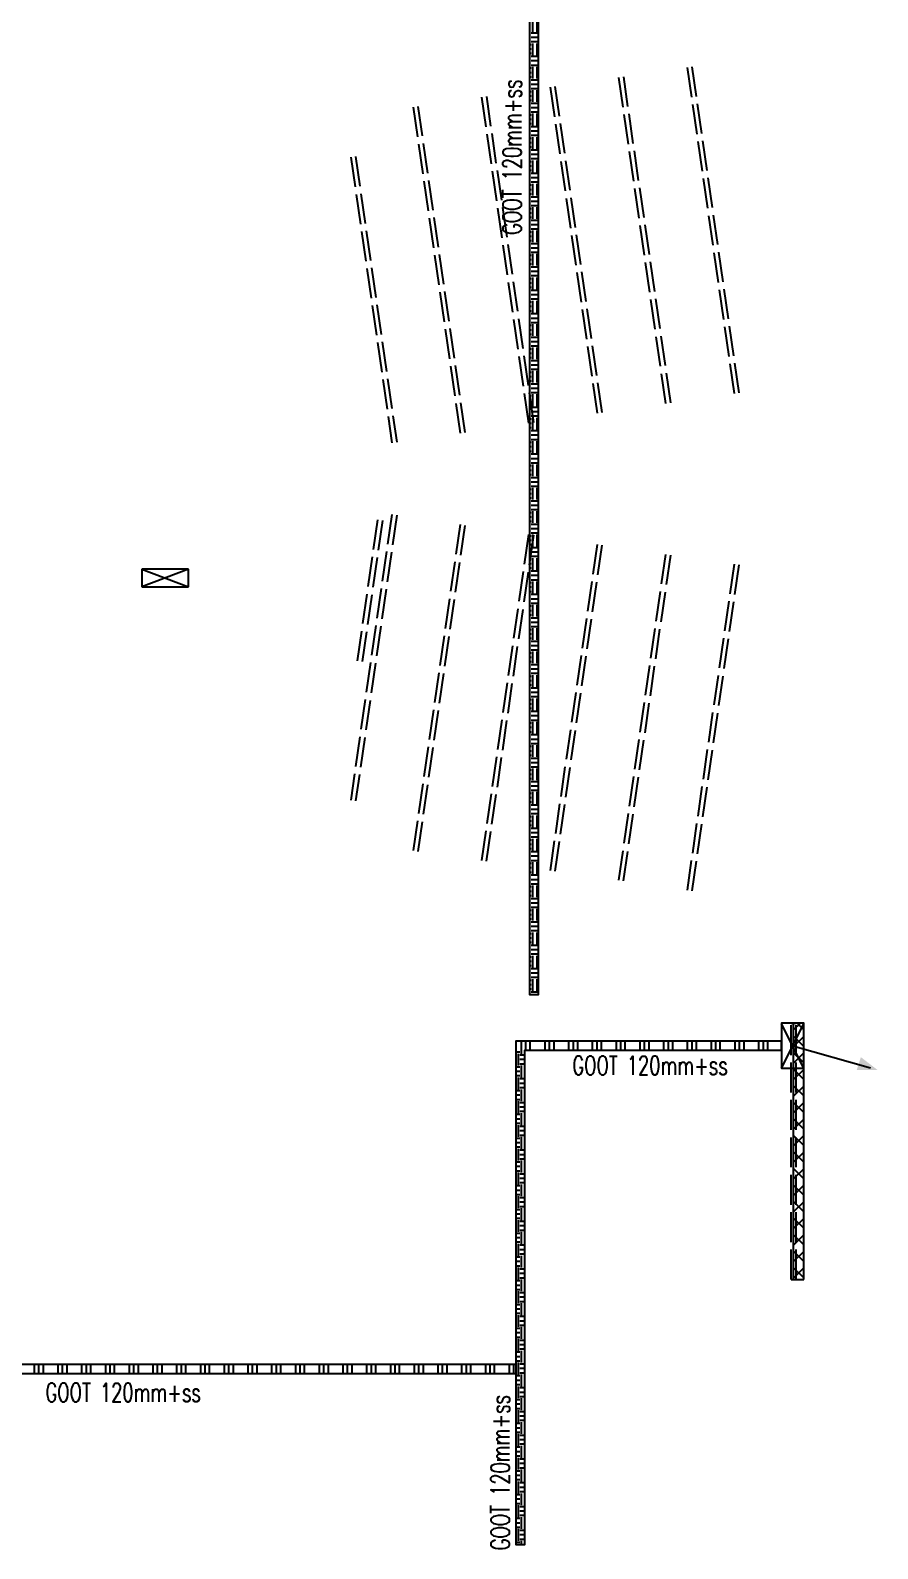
# Model space of a CAD drawing. Header units: millimetres. Extents: x -3262 to 112658, y 0 to 217318.
# Drawn here: x 101332 to 112658, y 37544 to 57828 of the extents above; entities that cross this region are included whole.
import ezdxf

# ---------------------------------------------------------------- set-up
doc = ezdxf.new("R2010")
doc.units = ezdxf.units.MM
doc.header["$LTSCALE"] = 100
doc.linetypes.add('E_GOOT3', pattern=[5, 4, -1])
for name, color, linetype in [('ByLayer', 2, 'Continuous'), ('EL6131--_ENERGIEBEDR (1996)', 2, 'Continuous'), ('EL6131--_GEBOUWINST (1996)', 2, 'Continuous'), ('EL6131--_WG', 3, 'Continuous')]:
    doc.layers.add(name, color=color, linetype=linetype)
doc.styles.add('ROMANS', font='ROMANS', dxfattribs={"width": 0.7})

# ---------------------------------------------------------------- blocks, each defined once
blk = doc.blocks.new('NV-1')
at = {"layer": 'ByLayer'}
for p, q in [((0, 4), (7.91, 0)), ((0, 0), (7.91, 4))]:
    blk.add_line(p, q, dxfattribs=at)
blk.add_lwpolyline([(0, 0), (8, 0), (8, 4), (0, 4)], close=True, dxfattribs=at)
blk = doc.blocks.new('PIJL-UIT')
at = {"layer": 'ByLayer', "color": 2}
blk.add_line((0, 0), (2.92, 10.41), dxfattribs=at)
blk.add_solid([(3.23, 11.35), (1.51, 9.11), (3.24, 8.54)], dxfattribs=at)
blk = doc.blocks.new('*X49')
at = {"color": 0}
for p, q in [((52547, 14407), (52407, 14547)), ((52414, 14407), (52554, 14547)), ((52768, 14407), (52628, 14547)), ((52635, 14407), (52775, 14547)), ((52989, 14407), (52849, 14547)), ((52856, 14407), (52996, 14547)), ((53210, 14407), (53070, 14547)), ((53077, 14407), (53217, 14547)), ((53431, 14407), (53291, 14547)), ((53298, 14407), (53438, 14547)), ((53652, 14407), (53512, 14547)), ((53519, 14407), (53659, 14547)), ((53873, 14407), (53733, 14547)), ((53740, 14407), (53880, 14547)), ((54094, 14407), (53954, 14547)), ((53961, 14407), (54101, 14547)), ((54315, 14407), (54175, 14547)), ((54182, 14407), (54322, 14547)), ((54536, 14407), (54396, 14547)), ((54403, 14407), (54543, 14547)), ((54757, 14407), (54617, 14547)), ((54624, 14407), (54764, 14547)), ((54978, 14407), (54838, 14547)), ((54845, 14407), (54985, 14547)), ((55199, 14407), (55059, 14547)), ((55066, 14407), (55206, 14547)), ((55420, 14407), (55280, 14547)), ((55287, 14407), (55427, 14547)), ((55641, 14407), (55501, 14547)), ((55508, 14407), (55648, 14547)), ((55817, 14452), (55722, 14547)), ((55729, 14407), (55817, 14496))]:
    blk.add_line(p, q, dxfattribs=at)
blk = doc.blocks.new('*X53')
at = {"color": 0}
for p, q in [((56202, 17969), (56250, 17969)), ((56230, 17854), (56230, 17949)), ((56250, 17930), (56406, 17930)), ((56250, 17871), (56406, 17871)), ((56270, 17949), (56270, 17974)), ((56328, 17949), (56328, 17974)), ((56387, 17949), (56387, 17974)), ((56406, 17969), (56562, 17969)), ((56426, 17854), (56426, 17949)), ((56484, 17854), (56484, 17949)), ((56543, 17854), (56543, 17949)), ((56562, 17930), (56719, 17930)), ((56562, 17871), (56719, 17871)), ((56582, 17949), (56582, 17974)), ((56641, 17949), (56641, 17974)), ((56699, 17949), (56699, 17974)), ((56719, 17969), (56875, 17969)), ((56738, 17854), (56738, 17949)), ((56797, 17854), (56797, 17949)), ((56855, 17854), (56855, 17949)), ((56875, 17930), (57031, 17930)), ((56875, 17871), (57031, 17871)), ((56895, 17949), (56895, 17974)), ((56953, 17949), (56953, 17974)), ((57012, 17949), (57012, 17974)), ((57031, 17969), (57188, 17969)), ((57051, 17854), (57051, 17949)), ((57109, 17854), (57109, 17949)), ((57168, 17854), (57168, 17949)), ((57188, 17930), (57344, 17930)), ((57188, 17871), (57344, 17871)), ((57207, 17949), (57207, 17974)), ((57266, 17949), (57266, 17974)), ((57324, 17949), (57324, 17974)), ((57344, 17969), (57500, 17969)), ((57363, 17854), (57363, 17949)), ((57422, 17854), (57422, 17949)), ((57480, 17854), (57480, 17949)), ((57500, 17930), (57656, 17930)), ((57500, 17871), (57656, 17871)), ((57520, 17949), (57520, 17974)), ((57578, 17949), (57578, 17974)), ((57637, 17949), (57637, 17974)), ((57656, 17969), (57812, 17969)), ((57676, 17854), (57676, 17949)), ((57734, 17854), (57734, 17949)), ((57793, 17854), (57793, 17949)), ((57812, 17930), (57969, 17930)), ((57812, 17871), (57969, 17871)), ((57832, 17949), (57832, 17974)), ((57891, 17949), (57891, 17974)), ((57949, 17949), (57949, 17974)), ((57969, 17969), (58125, 17969)), ((57988, 17854), (57988, 17949)), ((58047, 17854), (58047, 17949)), ((58105, 17854), (58105, 17949)), ((58125, 17930), (58281, 17930)), ((58125, 17871), (58281, 17871)), ((58145, 17949), (58145, 17974)), ((58203, 17949), (58203, 17974)), ((58262, 17949), (58262, 17974)), ((58281, 17969), (58438, 17969)), ((58301, 17854), (58301, 17949)), ((58359, 17854), (58359, 17949)), ((58418, 17854), (58418, 17949)), ((58438, 17930), (58594, 17930)), ((58438, 17871), (58594, 17871)), ((58457, 17949), (58457, 17974)), ((58516, 17949), (58516, 17974)), ((58574, 17949), (58574, 17974)), ((58594, 17969), (58750, 17969)), ((58613, 17854), (58613, 17949)), ((58672, 17854), (58672, 17949)), ((58730, 17854), (58730, 17949)), ((58750, 17930), (58906, 17930)), ((58750, 17871), (58906, 17871)), ((58770, 17949), (58770, 17974)), ((58828, 17949), (58828, 17974)), ((58887, 17949), (58887, 17974)), ((58906, 17969), (59062, 17969)), ((58926, 17854), (58926, 17949)), ((58984, 17854), (58984, 17949)), ((59043, 17854), (59043, 17949)), ((59062, 17930), (59219, 17930)), ((59062, 17871), (59219, 17871)), ((59082, 17949), (59082, 17974)), ((59141, 17949), (59141, 17974)), ((59199, 17949), (59199, 17974)), ((59219, 17969), (59375, 17969)), ((59238, 17854), (59238, 17949)), ((59297, 17854), (59297, 17949)), ((59355, 17854), (59355, 17949)), ((59375, 17930), (59531, 17930)), ((59375, 17871), (59531, 17871)), ((59395, 17949), (59395, 17974)), ((59453, 17949), (59453, 17974)), ((59512, 17949), (59512, 17974)), ((59531, 17969), (59688, 17969)), ((59551, 17854), (59551, 17949)), ((59609, 17854), (59609, 17949)), ((59668, 17854), (59668, 17949)), ((59688, 17930), (59844, 17930)), ((59688, 17871), (59844, 17871)), ((59707, 17949), (59707, 17974)), ((59766, 17949), (59766, 17974)), ((59824, 17949), (59824, 17974)), ((59844, 17969), (60000, 17969)), ((59863, 17854), (59863, 17949)), ((59922, 17854), (59922, 17949)), ((59980, 17854), (59980, 17949)), ((60000, 17930), (60156, 17930)), ((60000, 17871), (60156, 17871)), ((60020, 17949), (60020, 17974)), ((60078, 17949), (60078, 17974)), ((60137, 17949), (60137, 17974)), ((60156, 17969), (60312, 17969)), ((60176, 17854), (60176, 17949)), ((60234, 17854), (60234, 17949)), ((60293, 17854), (60293, 17949)), ((60312, 17930), (60469, 17930)), ((60312, 17871), (60469, 17871)), ((60332, 17949), (60332, 17974)), ((60391, 17949), (60391, 17974)), ((60449, 17949), (60449, 17974)), ((60469, 17969), (60625, 17969)), ((60488, 17854), (60488, 17949)), ((60547, 17854), (60547, 17949)), ((60605, 17854), (60605, 17949)), ((60625, 17930), (60781, 17930)), ((60625, 17871), (60781, 17871)), ((60645, 17949), (60645, 17974)), ((60703, 17949), (60703, 17974)), ((60762, 17949), (60762, 17974)), ((60781, 17969), (60938, 17969)), ((60801, 17854), (60801, 17949)), ((60859, 17854), (60859, 17949)), ((60918, 17854), (60918, 17949)), ((60938, 17930), (61094, 17930)), ((60938, 17871), (61094, 17871)), ((60957, 17949), (60957, 17974)), ((61016, 17949), (61016, 17974)), ((61074, 17949), (61074, 17974)), ((61094, 17969), (61250, 17969)), ((61113, 17854), (61113, 17949)), ((61172, 17854), (61172, 17949)), ((61230, 17854), (61230, 17949)), ((61250, 17930), (61406, 17930)), ((61250, 17871), (61406, 17871)), ((61270, 17949), (61270, 17974)), ((61328, 17949), (61328, 17974)), ((61387, 17949), (61387, 17974)), ((61406, 17969), (61562, 17969)), ((61426, 17854), (61426, 17949)), ((61484, 17854), (61484, 17949)), ((61543, 17854), (61543, 17949)), ((61562, 17930), (61719, 17930)), ((61562, 17871), (61719, 17871)), ((61582, 17949), (61582, 17974)), ((61641, 17949), (61641, 17974)), ((61699, 17949), (61699, 17974)), ((61719, 17969), (61875, 17969)), ((61738, 17854), (61738, 17949)), ((61797, 17854), (61797, 17949)), ((61855, 17854), (61855, 17949)), ((61875, 17930), (62031, 17930)), ((61875, 17871), (62031, 17871)), ((61895, 17949), (61895, 17974)), ((61953, 17949), (61953, 17974)), ((62012, 17949), (62012, 17974)), ((62031, 17969), (62188, 17969)), ((62051, 17854), (62051, 17949)), ((62109, 17854), (62109, 17949)), ((62168, 17854), (62168, 17949)), ((62188, 17930), (62344, 17930)), ((62188, 17871), (62344, 17871)), ((62207, 17949), (62207, 17974)), ((62266, 17949), (62266, 17974)), ((62324, 17949), (62324, 17974)), ((62344, 17969), (62500, 17969)), ((62363, 17854), (62363, 17949)), ((62422, 17854), (62422, 17949)), ((62480, 17854), (62480, 17949)), ((62500, 17930), (62656, 17930)), ((62500, 17871), (62656, 17871)), ((62520, 17949), (62520, 17974)), ((62578, 17949), (62578, 17974)), ((62637, 17949), (62637, 17974)), ((62656, 17969), (62812, 17969)), ((62676, 17854), (62676, 17949)), ((62734, 17854), (62734, 17949)), ((62793, 17854), (62793, 17949)), ((62812, 17930), (62969, 17930)), ((62812, 17871), (62969, 17871)), ((62832, 17949), (62832, 17974)), ((62891, 17949), (62891, 17974)), ((62949, 17949), (62949, 17974)), ((62969, 17969), (63125, 17969)), ((62988, 17854), (62988, 17949)), ((63047, 17854), (63047, 17949)), ((63105, 17854), (63105, 17949)), ((63125, 17930), (63281, 17930)), ((63125, 17871), (63281, 17871)), ((63145, 17949), (63145, 17974)), ((63203, 17949), (63203, 17974)), ((63262, 17949), (63262, 17974)), ((63281, 17969), (63438, 17969)), ((63301, 17854), (63301, 17949)), ((63359, 17854), (63359, 17949)), ((63418, 17854), (63418, 17949)), ((63438, 17930), (63594, 17930)), ((63438, 17871), (63594, 17871)), ((63457, 17949), (63457, 17974)), ((63516, 17949), (63516, 17974)), ((63574, 17949), (63574, 17974)), ((63594, 17969), (63750, 17969)), ((63613, 17854), (63613, 17949)), ((63672, 17854), (63672, 17949)), ((63730, 17854), (63730, 17949)), ((63750, 17930), (63906, 17930)), ((63750, 17871), (63906, 17871)), ((63770, 17949), (63770, 17974)), ((63828, 17949), (63828, 17974)), ((63887, 17949), (63887, 17974)), ((63906, 17969), (64062, 17969)), ((63926, 17854), (63926, 17949)), ((63984, 17854), (63984, 17949)), ((64043, 17854), (64043, 17949)), ((64062, 17930), (64219, 17930)), ((64062, 17871), (64219, 17871)), ((64082, 17949), (64082, 17974)), ((64141, 17949), (64141, 17974)), ((64199, 17949), (64199, 17974)), ((64219, 17969), (64375, 17969)), ((64238, 17854), (64238, 17949)), ((64297, 17854), (64297, 17949)), ((64355, 17854), (64355, 17949)), ((64375, 17930), (64531, 17930)), ((64375, 17871), (64531, 17871)), ((64395, 17949), (64395, 17974)), ((64453, 17949), (64453, 17974)), ((64512, 17949), (64512, 17974)), ((64531, 17969), (64688, 17969)), ((64551, 17854), (64551, 17949)), ((64609, 17854), (64609, 17949)), ((64668, 17854), (64668, 17949)), ((64688, 17930), (64844, 17930)), ((64688, 17871), (64844, 17871)), ((64707, 17949), (64707, 17974)), ((64766, 17949), (64766, 17974)), ((64824, 17949), (64824, 17974)), ((64844, 17969), (65000, 17969)), ((64863, 17854), (64863, 17949)), ((64922, 17854), (64922, 17949)), ((64980, 17854), (64980, 17949)), ((65000, 17930), (65156, 17930)), ((65000, 17871), (65156, 17871)), ((65020, 17949), (65020, 17974)), ((65078, 17949), (65078, 17974)), ((65137, 17949), (65137, 17974)), ((65156, 17969), (65312, 17969)), ((65176, 17854), (65176, 17949)), ((65234, 17854), (65234, 17949)), ((65293, 17854), (65293, 17949)), ((65312, 17930), (65469, 17930)), ((65312, 17871), (65469, 17871)), ((65332, 17949), (65332, 17974)), ((65391, 17949), (65391, 17974)), ((65449, 17949), (65449, 17974)), ((65469, 17969), (65625, 17969)), ((65488, 17854), (65488, 17949)), ((65547, 17854), (65547, 17949)), ((65605, 17854), (65605, 17949)), ((65625, 17930), (65781, 17930)), ((65625, 17871), (65781, 17871)), ((65645, 17949), (65645, 17974)), ((65703, 17949), (65703, 17974)), ((65762, 17949), (65762, 17974)), ((65781, 17969), (65938, 17969)), ((65801, 17854), (65801, 17949)), ((65859, 17854), (65859, 17949)), ((65918, 17854), (65918, 17949)), ((65938, 17930), (66094, 17930)), ((65938, 17871), (66094, 17871)), ((65957, 17949), (65957, 17974)), ((66016, 17949), (66016, 17974)), ((66074, 17949), (66074, 17974)), ((66094, 17969), (66250, 17969)), ((66113, 17854), (66113, 17949)), ((66172, 17854), (66172, 17949)), ((66230, 17854), (66230, 17949)), ((66250, 17930), (66406, 17930)), ((66250, 17871), (66406, 17871)), ((66270, 17949), (66270, 17974)), ((66328, 17949), (66328, 17974)), ((66387, 17949), (66387, 17974)), ((66406, 17969), (66562, 17969)), ((66426, 17854), (66426, 17949)), ((66484, 17854), (66484, 17949)), ((66543, 17854), (66543, 17949)), ((66562, 17930), (66719, 17930)), ((66562, 17871), (66719, 17871)), ((66582, 17949), (66582, 17974)), ((66641, 17949), (66641, 17974)), ((66699, 17949), (66699, 17974)), ((66719, 17969), (66875, 17969)), ((66738, 17854), (66738, 17949)), ((66797, 17854), (66797, 17949)), ((66855, 17854), (66855, 17949)), ((66875, 17930), (67031, 17930)), ((66875, 17871), (67031, 17871)), ((66895, 17949), (66895, 17974)), ((66953, 17949), (66953, 17974)), ((67012, 17949), (67012, 17974)), ((67031, 17969), (67188, 17969)), ((67051, 17854), (67051, 17949)), ((67109, 17854), (67109, 17949)), ((67168, 17854), (67168, 17949)), ((67188, 17930), (67344, 17930)), ((67188, 17871), (67344, 17871)), ((67207, 17949), (67207, 17974)), ((67266, 17949), (67266, 17974)), ((67324, 17949), (67324, 17974)), ((67344, 17969), (67500, 17969)), ((67363, 17854), (67363, 17949)), ((67422, 17854), (67422, 17949)), ((67480, 17854), (67480, 17949)), ((67500, 17930), (67656, 17930)), ((67500, 17871), (67656, 17871)), ((67520, 17949), (67520, 17974)), ((67578, 17949), (67578, 17974)), ((67637, 17949), (67637, 17974)), ((67656, 17969), (67812, 17969)), ((67676, 17854), (67676, 17949)), ((67734, 17854), (67734, 17949)), ((67793, 17854), (67793, 17949)), ((67812, 17930), (67969, 17930)), ((67812, 17871), (67969, 17871)), ((67832, 17949), (67832, 17974)), ((67891, 17949), (67891, 17974)), ((67949, 17949), (67949, 17974)), ((67969, 17969), (68125, 17969)), ((67988, 17854), (67988, 17949)), ((68047, 17854), (68047, 17949)), ((68105, 17854), (68105, 17949)), ((68125, 17930), (68281, 17930)), ((68125, 17871), (68281, 17871)), ((68145, 17949), (68145, 17974)), ((68203, 17949), (68203, 17974)), ((68262, 17949), (68262, 17974)), ((68281, 17969), (68438, 17969)), ((68301, 17854), (68301, 17949)), ((68359, 17854), (68359, 17949)), ((68418, 17854), (68418, 17949)), ((68438, 17930), (68594, 17930)), ((68438, 17871), (68594, 17871)), ((68457, 17949), (68457, 17974)), ((68516, 17949), (68516, 17974)), ((68574, 17949), (68574, 17974)), ((68594, 17969), (68750, 17969)), ((68613, 17854), (68613, 17949)), ((68672, 17854), (68672, 17949)), ((68730, 17854), (68730, 17949)), ((68750, 17930), (68906, 17930)), ((68750, 17871), (68906, 17871)), ((68770, 17949), (68770, 17974)), ((68828, 17949), (68828, 17974)), ((68887, 17949), (68887, 17974)), ((68906, 17969), (69062, 17969)), ((68926, 17854), (68926, 17949)), ((68984, 17854), (68984, 17949)), ((69043, 17854), (69043, 17949)), ((69062, 17930), (69219, 17930)), ((69062, 17871), (69219, 17871))]:
    blk.add_line(p, q, dxfattribs=at)
blk = doc.blocks.new('*X57')
at = {"color": 0}
for p, q in [((14936, 23872), (15081, 23872)), ((14936, 23812), (15081, 23812)), ((15061, 23769), (15061, 23793)), ((15081, 23773), (15240, 23773)), ((15101, 23793), (15101, 23889)), ((15161, 23793), (15161, 23889)), ((15220, 23793), (15220, 23889)), ((15240, 23872), (15399, 23872)), ((15240, 23812), (15399, 23812)), ((15260, 23769), (15260, 23793)), ((15319, 23769), (15319, 23793)), ((15379, 23769), (15379, 23793)), ((15399, 23773), (15558, 23773)), ((15419, 23793), (15419, 23889)), ((15478, 23793), (15478, 23889)), ((15538, 23793), (15538, 23889)), ((15558, 23872), (15716, 23872)), ((15558, 23812), (15716, 23812)), ((15577, 23769), (15577, 23793)), ((15637, 23769), (15637, 23793)), ((15696, 23769), (15696, 23793)), ((15716, 23773), (15875, 23773)), ((15736, 23793), (15736, 23889)), ((15796, 23793), (15796, 23889)), ((15855, 23793), (15855, 23889)), ((15875, 23872), (16034, 23872)), ((15875, 23812), (16034, 23812)), ((15895, 23769), (15895, 23793)), ((15954, 23769), (15954, 23793)), ((16014, 23769), (16014, 23793)), ((16034, 23773), (16192, 23773)), ((16054, 23793), (16054, 23889)), ((16113, 23793), (16113, 23889)), ((16173, 23793), (16173, 23889)), ((16192, 23872), (16351, 23872)), ((16192, 23812), (16351, 23812)), ((16212, 23769), (16212, 23793)), ((16272, 23769), (16272, 23793)), ((16331, 23769), (16331, 23793)), ((16351, 23773), (16432, 23773)), ((16371, 23793), (16371, 23889)), ((16431, 23793), (16431, 23889)), ((14936, 23614), (15056, 23614)), ((14936, 23555), (15056, 23555)), ((14936, 23495), (15056, 23495)), ((14936, 23297), (15056, 23297)), ((14936, 23237), (15056, 23237)), ((14936, 23178), (15056, 23178)), ((14936, 22979), (15056, 22979)), ((14936, 22920), (15056, 22920)), ((14936, 22860), (15056, 22860)), ((14936, 22662), (15056, 22662)), ((14936, 22602), (15056, 22602)), ((14936, 22542), (15056, 22542)), ((14936, 22344), (15056, 22344)), ((14936, 22285), (15056, 22285)), ((14936, 22225), (15056, 22225)), ((14936, 22027), (15056, 22027)), ((14936, 21967), (15056, 21967)), ((14936, 21908), (15056, 21908)), ((14936, 21709), (15056, 21709)), ((14936, 21650), (15056, 21650)), ((14936, 21590), (15056, 21590)), ((14936, 21392), (15056, 21392)), ((14936, 21332), (15056, 21332)), ((14936, 21272), (15056, 21272)), ((14936, 21074), (15056, 21074)), ((14936, 21015), (15056, 21015)), ((14936, 20955), (15056, 20955)), ((14936, 20757), (15056, 20757)), ((14936, 20697), (15056, 20697)), ((14936, 20638), (15056, 20638)), ((14936, 20439), (15056, 20439)), ((14936, 20380), (15056, 20380)), ((14936, 20320), (15056, 20320)), ((14936, 20122), (15056, 20122)), ((14936, 20062), (15056, 20062)), ((14936, 20002), (15056, 20002)), ((14936, 19804), (15056, 19804)), ((14936, 19745), (15056, 19745)), ((14936, 19685), (15056, 19685)), ((14936, 19487), (15056, 19487)), ((14936, 19427), (15056, 19427)), ((14936, 19368), (15056, 19368)), ((14936, 19169), (15056, 19169)), ((14936, 19110), (15056, 19110)), ((14936, 19050), (15056, 19050)), ((14936, 18852), (15056, 18852)), ((14936, 18792), (15056, 18792)), ((14936, 18732), (15056, 18732)), ((14936, 18534), (15056, 18534)), ((14936, 18475), (15056, 18475)), ((14936, 18415), (15056, 18415)), ((14936, 18217), (15056, 18217)), ((14936, 18157), (15056, 18157)), ((14936, 18098), (15056, 18098)), ((14936, 17899), (15056, 17899)), ((14936, 17840), (15056, 17840)), ((14936, 17780), (15056, 17780)), ((14936, 17582), (15056, 17582)), ((14936, 17522), (15056, 17522)), ((14936, 17462), (15056, 17462)), ((14936, 17264), (15056, 17264)), ((14936, 17205), (15056, 17205)), ((14936, 17145), (15056, 17145)), ((14936, 16947), (15056, 16947)), ((14936, 16887), (15056, 16887)), ((14936, 16828), (15056, 16828)), ((14936, 16629), (15056, 16629)), ((14936, 16570), (15056, 16570)), ((14936, 16510), (15056, 16510)), ((14936, 16312), (15056, 16312)), ((14936, 16252), (15056, 16252))]:
    blk.add_line(p, q, dxfattribs=at)
blk = doc.blocks.new('*X60')
at = {"color": 0}
for p, q in [((12653, 16153), (12700, 16153)), ((12680, 16173), (12680, 16225)), ((12700, 16192), (12859, 16192)), ((12720, 16105), (12720, 16173)), ((12779, 16105), (12779, 16173)), ((12839, 16105), (12839, 16173)), ((12859, 16153), (13018, 16153)), ((12879, 16173), (12879, 16225)), ((12938, 16173), (12938, 16225)), ((12998, 16173), (12998, 16225)), ((13018, 16192), (13176, 16192)), ((13037, 16105), (13037, 16173)), ((13097, 16105), (13097, 16173)), ((13156, 16105), (13156, 16173)), ((13176, 16153), (13335, 16153)), ((13196, 16173), (13196, 16225)), ((13256, 16173), (13256, 16225)), ((13315, 16173), (13315, 16225)), ((13335, 16192), (13494, 16192)), ((13355, 16105), (13355, 16173)), ((13414, 16105), (13414, 16173)), ((13474, 16105), (13474, 16173)), ((13494, 16153), (13652, 16153)), ((13514, 16173), (13514, 16225)), ((13573, 16173), (13573, 16225)), ((13633, 16173), (13633, 16225)), ((13652, 16192), (13811, 16192)), ((13672, 16105), (13672, 16173)), ((13732, 16105), (13732, 16173)), ((13791, 16105), (13791, 16173)), ((13811, 16153), (13970, 16153)), ((13831, 16173), (13831, 16225)), ((13891, 16173), (13891, 16225)), ((13950, 16173), (13950, 16225)), ((13970, 16192), (14129, 16192)), ((13990, 16105), (13990, 16173)), ((14049, 16105), (14049, 16173)), ((14109, 16105), (14109, 16173)), ((14129, 16153), (14288, 16153)), ((14149, 16173), (14149, 16225)), ((14208, 16173), (14208, 16225)), ((14268, 16173), (14268, 16225)), ((14288, 16192), (14446, 16192)), ((14307, 16105), (14307, 16173)), ((14367, 16105), (14367, 16173)), ((14426, 16105), (14426, 16173)), ((14446, 16153), (14605, 16153)), ((14466, 16173), (14466, 16225)), ((14526, 16173), (14526, 16225)), ((14585, 16173), (14585, 16225)), ((14605, 16192), (14764, 16192)), ((14625, 16105), (14625, 16173)), ((14684, 16105), (14684, 16173)), ((14744, 16105), (14744, 16173)), ((14764, 16153), (14922, 16153)), ((14784, 16173), (14784, 16225)), ((14843, 16173), (14843, 16225)), ((14903, 16173), (14903, 16225)), ((14922, 16192), (15081, 16192)), ((14942, 16105), (14942, 16173)), ((15002, 16105), (15002, 16173)), ((15061, 16105), (15061, 16173)), ((15081, 16153), (15240, 16153)), ((15101, 16173), (15101, 16225)), ((15161, 16173), (15161, 16225)), ((15220, 16173), (15220, 16225)), ((15240, 16192), (15399, 16192)), ((15260, 16105), (15260, 16173)), ((15319, 16105), (15319, 16173)), ((15379, 16105), (15379, 16173)), ((15399, 16153), (15558, 16153)), ((15419, 16173), (15419, 16225)), ((15478, 16173), (15478, 16225)), ((15538, 16173), (15538, 16225)), ((15558, 16192), (15716, 16192)), ((15577, 16105), (15577, 16173)), ((15637, 16105), (15637, 16173)), ((15696, 16105), (15696, 16173)), ((15716, 16153), (15875, 16153)), ((15736, 16173), (15736, 16225)), ((15796, 16173), (15796, 16225)), ((15855, 16173), (15855, 16225)), ((15875, 16192), (16034, 16192)), ((15895, 16105), (15895, 16173)), ((15954, 16105), (15954, 16173)), ((16014, 16105), (16014, 16173)), ((16034, 16153), (16192, 16153)), ((16054, 16173), (16054, 16225)), ((16113, 16173), (16113, 16225)), ((16173, 16173), (16173, 16225)), ((16192, 16192), (16351, 16192)), ((16212, 16105), (16212, 16173)), ((16272, 16105), (16272, 16173)), ((16331, 16105), (16331, 16173)), ((16351, 16153), (16510, 16153)), ((16371, 16173), (16371, 16225)), ((16431, 16173), (16431, 16225)), ((16490, 16173), (16490, 16225)), ((16510, 16192), (16669, 16192)), ((16530, 16105), (16530, 16173)), ((16589, 16105), (16589, 16173)), ((16649, 16105), (16649, 16173)), ((16669, 16153), (16828, 16153)), ((16689, 16173), (16689, 16225)), ((16748, 16173), (16748, 16225)), ((16808, 16173), (16808, 16225)), ((16828, 16192), (16986, 16192)), ((16847, 16105), (16847, 16173)), ((16907, 16105), (16907, 16173)), ((16966, 16105), (16966, 16173)), ((16986, 16153), (17145, 16153)), ((17006, 16173), (17006, 16225)), ((17066, 16173), (17066, 16225)), ((17125, 16173), (17125, 16225)), ((17145, 16192), (17304, 16192)), ((17165, 16105), (17165, 16173)), ((17224, 16105), (17224, 16173)), ((17284, 16105), (17284, 16173)), ((17304, 16153), (17462, 16153)), ((17324, 16173), (17324, 16225)), ((17383, 16173), (17383, 16225)), ((17443, 16173), (17443, 16225)), ((17462, 16192), (17621, 16192)), ((17482, 16105), (17482, 16173)), ((17542, 16105), (17542, 16173)), ((17601, 16105), (17601, 16173)), ((17621, 16153), (17780, 16153)), ((17641, 16173), (17641, 16225)), ((17701, 16173), (17701, 16225)), ((17760, 16173), (17760, 16225)), ((17780, 16192), (17939, 16192)), ((17800, 16105), (17800, 16173)), ((17859, 16105), (17859, 16173)), ((17919, 16105), (17919, 16173)), ((17939, 16153), (18098, 16153)), ((17959, 16173), (17959, 16225)), ((18018, 16173), (18018, 16225)), ((18078, 16173), (18078, 16225)), ((18098, 16192), (18256, 16192)), ((18117, 16105), (18117, 16173)), ((18177, 16105), (18177, 16173)), ((18236, 16105), (18236, 16173)), ((18256, 16153), (18415, 16153)), ((18276, 16173), (18276, 16225)), ((18336, 16173), (18336, 16225)), ((18395, 16173), (18395, 16225)), ((18415, 16192), (18574, 16192)), ((18435, 16105), (18435, 16173)), ((18494, 16105), (18494, 16173)), ((18554, 16105), (18554, 16173)), ((18574, 16153), (18732, 16153)), ((18594, 16173), (18594, 16225)), ((18653, 16173), (18653, 16225)), ((18713, 16173), (18713, 16225)), ((18732, 16192), (18891, 16192)), ((18752, 16105), (18752, 16173)), ((18812, 16105), (18812, 16173)), ((18871, 16105), (18871, 16173)), ((18891, 16153), (19050, 16153)), ((18911, 16173), (18911, 16225)), ((18971, 16173), (18971, 16225)), ((19030, 16173), (19030, 16225)), ((19050, 16192), (19209, 16192)), ((19070, 16105), (19070, 16173)), ((19129, 16105), (19129, 16173)), ((19189, 16105), (19189, 16173)), ((19209, 16153), (19368, 16153)), ((19229, 16173), (19229, 16225)), ((19257, 16093), (19368, 16093)), ((19257, 16034), (19368, 16034)), ((19368, 16192), (19377, 16192)), ((19257, 15835), (19368, 15835)), ((19368, 15994), (19377, 15994)), ((19368, 15935), (19377, 15935)), ((19368, 15875), (19377, 15875)), ((19257, 15776), (19368, 15776)), ((19257, 15716), (19368, 15716)), ((19368, 15677), (19377, 15677)), ((19257, 15518), (19368, 15518)), ((19257, 15458), (19368, 15458)), ((19368, 15617), (19377, 15617)), ((19368, 15558), (19377, 15558)), ((19257, 15399), (19368, 15399)), ((19368, 15359), (19377, 15359)), ((19368, 15300), (19377, 15300)), ((19368, 15240), (19377, 15240)), ((19257, 15200), (19368, 15200)), ((19257, 15141), (19368, 15141)), ((19257, 15081), (19368, 15081)), ((19368, 15042), (19377, 15042)), ((19257, 14883), (19368, 14883)), ((19257, 14823), (19368, 14823)), ((19368, 14982), (19377, 14982)), ((19368, 14922), (19377, 14922)), ((19257, 14764), (19368, 14764)), ((19368, 14724), (19377, 14724)), ((19368, 14665), (19377, 14665)), ((19368, 14605), (19377, 14605)), ((19257, 14565), (19368, 14565)), ((19257, 14506), (19368, 14506)), ((19257, 14446), (19368, 14446)), ((19368, 14407), (19377, 14407)), ((19257, 14248), (19368, 14248)), ((19368, 14347), (19377, 14347)), ((19368, 14288), (19377, 14288)), ((19257, 14188), (19368, 14188)), ((19257, 14129), (19368, 14129)), ((19368, 14089), (19377, 14089)), ((19368, 14030), (19377, 14030)), ((19257, 13930), (19368, 13930)), ((19257, 13871), (19368, 13871)), ((19257, 13811), (19368, 13811)), ((19368, 13970), (19377, 13970)), ((19257, 13613), (19368, 13613)), ((19368, 13772), (19377, 13772)), ((19368, 13712), (19377, 13712)), ((19368, 13652), (19377, 13652)), ((19257, 13553), (19368, 13553)), ((19257, 13494), (19368, 13494)), ((19368, 13454), (19377, 13454)), ((19368, 13395), (19377, 13395)), ((19257, 13295), (19368, 13295)), ((19257, 13236), (19368, 13236)), ((19368, 13335), (19377, 13335)), ((19257, 13176), (19368, 13176)), ((19368, 13137), (19377, 13137)), ((19368, 13077), (19377, 13077)), ((19368, 13018), (19377, 13018)), ((19257, 12978), (19368, 12978)), ((19257, 12918), (19368, 12918)), ((19257, 12859), (19368, 12859)), ((19368, 12819), (19377, 12819)), ((19368, 12760), (19377, 12760)), ((19368, 12700), (19377, 12700))]:
    blk.add_line(p, q, dxfattribs=at)
blk = doc.blocks.new('E00112')
at = {"color": 0, "linetype": 'Continuous'}
for p, q in [((0, 1), (-1, 1)), ((-1, 1), (-1, 0)), ((-1, 0), (0, 1)), ((-1, 1), (0, 0)), ((0, 0), (0, 1)), ((-1, 0), (0, 0))]:
    blk.add_line(p, q, dxfattribs=at)

msp = doc.modelspace()

# ---------------------------------------------------------------- linework, layer by layer
at = {"layer": 'EL6131--_ENERGIEBEDR (1996)', "color": 2, "linetype": 'Continuous'}
msp.add_line((111373, 44204), (111373, 44324), dxfattribs=at)
at = {"layer": 'EL6131--_ENERGIEBEDR (1996)'}
for points in [[(107833, 59961), (108003, 59961), (108003, 44949), (108123, 44949), (108123, 60081), (107833, 60081), (107833, 65889), (107713, 65889), (107713, 60384)], [(107823, 40003), (100279, 40003), (100279, 41379), (100159, 41379), (100159, 39883), (107823, 39883)]]:
    msp.add_lwpolyline(points, dxfattribs=at)
at = {"layer": 'EL6131--_ENERGIEBEDR (1996)', "color": 2, "linetype": 'Continuous'}
msp.add_lwpolyline([(111373, 44324), (107823, 44324), (107823, 37601), (107943, 37601), (107943, 44204), (111373, 44204)], dxfattribs=at)
at = {"layer": 'EL6131--_GEBOUWINST (1996)', "color": 2, "linetype": 'Continuous'}
msp.add_lwpolyline([(111670, 41139), (111670, 44564), (111530, 44564), (111530, 41139)], close=True, dxfattribs=at)
at = {"layer": 'EL6131--_WG', "linetype": 'E_GOOT3'}
for p, q in [((109827, 52845), (109198, 57205)), ((109892, 52854), (109262, 57214)), ((110743, 52977), (110114, 57337)), ((110807, 52986), (110178, 57346)), ((108912, 52713), (108283, 57073)), ((108976, 52722), (108347, 57082)), ((107081, 52449), (106452, 56809)), ((107145, 52458), (106516, 56818)), ((107996, 52581), (107367, 56941)), ((108061, 52590), (107431, 56950)), ((105615, 56132), (106165, 52317)), ((105679, 56141), (106229, 52326)), ((106165, 51361), (105615, 47546)), ((106229, 51352), (105679, 47537)), ((105706, 49407), (105992, 51386)), ((105771, 49398), (106056, 51377)), ((106452, 46870), (107081, 51229)), ((106516, 46860), (107145, 51220)), ((107367, 46737), (107996, 51097)), ((107431, 46728), (108061, 51088)), ((108283, 46605), (108912, 50965)), ((108347, 46596), (108976, 50956)), ((109198, 46473), (109827, 50833)), ((109262, 46464), (109892, 50824)), ((110114, 46341), (110743, 50701)), ((110178, 46332), (110807, 50692)), ((111500, 41139), (111500, 44564)), ((111500, 44564), (111570, 44564)), ((111570, 41139), (111570, 44564)), ((111500, 41139), (111570, 41139))]:
    msp.add_line(p, q, dxfattribs=at)

# ---------------------------------------------------------------- block references
at = {"layer": 'EL6131--_ENERGIEBEDR (1996)', "color": 1, "linetype": 'Continuous', "rotation": 90}
for name, p in [('*X53', (125977, -11253)), ('*X60', (124048, 24948)), ('*X57', (124048, 24948))]:
    msp.add_blockref(name, p, dxfattribs=at)
at = {"layer": 'EL6131--_ENERGIEBEDR (1996)', "color": 2, "linetype": 'Continuous', "xscale": 75, "yscale": 75, "zscale": 75, "rotation": 90}
msp.add_blockref('NV-1', (111673, 43964), dxfattribs=at)
at = {"layer": 'EL6131--_ENERGIEBEDR (1996)', "color": 1, "linetype": 'Continuous', "xscale": 100, "yscale": 100, "zscale": 100, "rotation": 270}
msp.add_blockref('PIJL-UIT', (111523, 44261), dxfattribs=at)
at = {"layer": 'EL6131--_GEBOUWINST (1996)', "color": 1, "linetype": 'Continuous', "rotation": 90}
msp.add_blockref('*X49', (126077, -11253), dxfattribs=at)
at = {"layer": 'EL6131--_WG', "xscale": 234, "yscale": 624, "zscale": 234, "rotation": 270}
msp.add_blockref('E00112', (102821, 50394), dxfattribs=at)

# ---------------------------------------------------------------- texts
at = {"layer": 'EL6131--_ENERGIEBEDR (1996)', "color": 1, "linetype": 'Continuous', "style": 'ROMANS', "width": 0.7}
for p in [(107896, 55096), (107738, 37522)]:
    msp.add_text('GOOT 120mm+ss', height=250, rotation=90, dxfattribs=at).set_placement(p)
for p in [(108577, 43875), (101534, 39507)]:
    msp.add_text('GOOT 120mm+ss', height=250, dxfattribs=at).set_placement(p)

doc.saveas('drawing.dxf')
